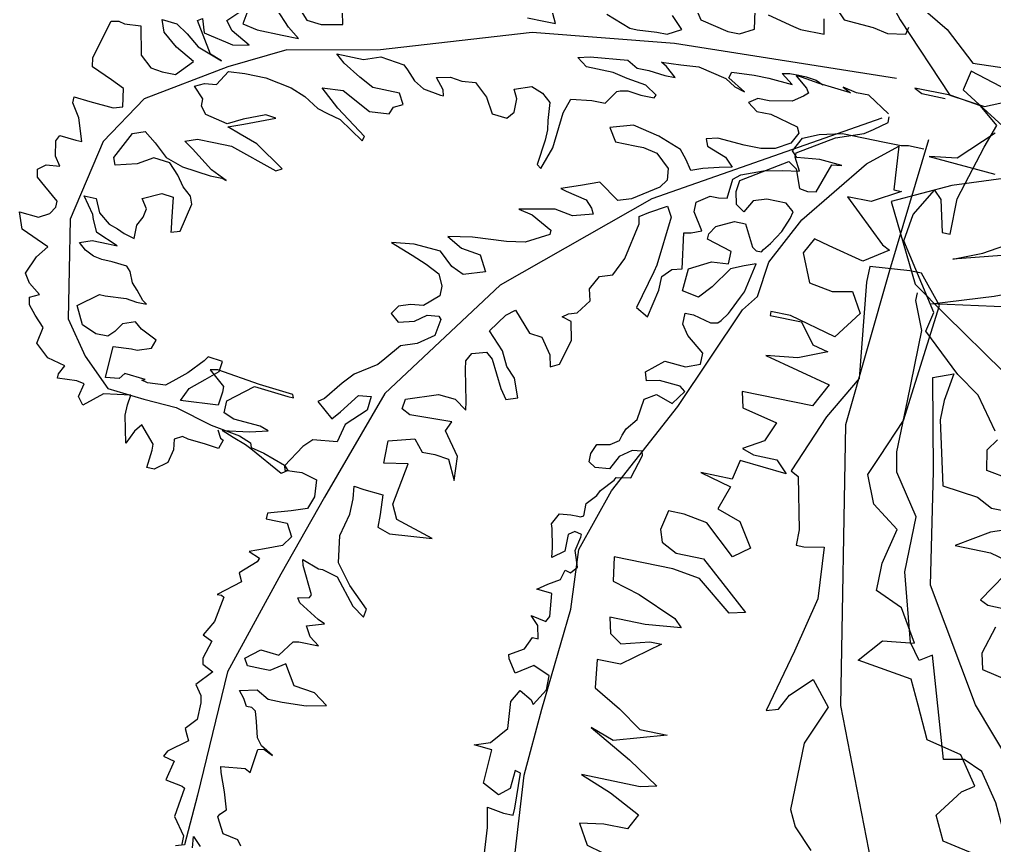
# Model space of a CAD drawing. Header units: millimetres. Extents: x -2729 to 15248, y -12439 to 5292.
# Drawn here: x 6678.8 to 6754, y -9049.9 to -8986.1 of the extents above; entities that cross this region are included whole.
import ezdxf

# ---------------------------------------------------------------- set-up
doc = ezdxf.new("R2010")
doc.units = ezdxf.units.MM
doc.layers.add('ARBOLES', color=118, linetype='Continuous')

# ---------------------------------------------------------------- blocks, each defined once
blk = doc.blocks.new('drudtu')
at = {"layer": 'ARBOLES', "color": 85}
for points in [[(-14.5807, 0.7522), (-14.5887, 0.7474), (-14.5903, 0.7442), (-14.5999, 0.7474), (-14.5983, 0.7617), (-14.5967, 0.7809), (-14.5951, 0.7873), (-14.5999, 0.7953), (-14.6111, 0.7937), (-14.6255, 0.7969), (-14.6351, 0.8096), (-14.6351, 0.8176), (-14.6159, 0.816), (-14.6095, 0.816), (-14.5919, 0.832), (-14.5999, 0.8384), (-14.6143, 0.8448), (-14.5855, 0.8512), (-14.5743, 0.8512), (-14.5632, 0.8496), (-14.568, 0.8783), (-14.5839, 0.8975), (-14.5759, 0.9039), (-14.5616, 0.9007), (-14.56, 0.9087), (-14.5616, 0.9294), (-14.5568, 0.9294), (-14.5472, 0.9246), (-14.5424, 0.9438), (-14.5296, 0.9582), (-14.512, 0.955), (-14.5008, 0.9661), (-14.4912, 0.9741), (-14.4833, 0.9757), (-14.4785, 0.9661), (-14.4689, 0.9789), (-14.4593, 0.9853), (-14.4401, 0.9773), (-14.4273, 0.9677), (-14.4145, 0.9981), (-14.397, 1.0045), (-14.3986, 0.9837), (-14.3922, 0.9725), (-14.3842, 0.9677), (-14.3778, 0.9677), (-14.365, 0.9837), (-14.357, 0.9933), (-14.349, 0.9949), (-14.3426, 0.9869), (-14.341, 0.9725), (-14.3314, 0.9789), (-14.3155, 0.9821), (-14.3091, 0.9789), (-14.3107, 0.9614), (-14.3107, 0.955), (-14.2867, 0.963), (-14.2723, 0.9725), (-14.2659, 0.9725), (-14.2675, 0.955), (-14.2691, 0.9294), (-14.2659, 0.9198), (-14.2467, 0.923), (-14.2404, 0.9374), (-14.2308, 0.9598), (-14.2212, 0.9614), (-14.1796, 0.9502), (-14.178, 0.9422), (-14.1796, 0.9358), (-14.178, 0.9182), (-14.2084, 0.9118), (-14.2196, 0.8991), (-14.2212, 0.8863), (-14.2212, 0.8719), (-14.2036, 0.856), (-14.1924, 0.8767), (-14.1796, 0.8927), (-14.1668, 0.8975), (-14.1684, 0.8815), (-14.1764, 0.8687), (-14.1876, 0.8544), (-14.1972, 0.8272), (-14.1924, 0.84), (-14.1605, 0.8607), (-14.1573, 0.856), (-14.1716, 0.8512), (-14.1732, 0.8432), (-14.1764, 0.8272), (-14.178, 0.8192), (-14.1748, 0.8017), (-14.1637, 0.8224), (-14.1541, 0.8304), (-14.1333, 0.8096), (-14.1541, 0.8128), (-14.1573, 0.7969), (-14.1573, 0.7697), (-14.1573, 0.7522), (-14.1477, 0.7649), (-14.1317, 0.7809)], [(-14.1253, 0.7585), (-14.1365, 0.7474), (-14.1381, 0.7314), (-14.1333, 0.709), (-14.1205, 0.7122)], [(-14.0869, 0.519), (-14.0869, 0.5014), (-14.0869, 0.4887), (-14.071, 0.4966)], [(-14.0662, 0.4375), (-14.0758, 0.4104), (-14.0758, 0.4024), (-14.0742, 0.3817), (-14.0742, 0.3705), (-14.0662, 0.3561), (-14.0534, 0.3689)], [(-14.0454, 0.3433), (-14.0518, 0.3385), (-14.0582, 0.3082), (-14.0582, 0.2954), (-14.0502, 0.281), (-14.0214, 0.2858)], [(-14.0326, 0.2699), (-14.039, 0.2411), (-14.0406, 0.2331), (-14.0406, 0.2076), (-14.0246, 0.2108)], [(-14.0102, 0.2012), (-14.0214, 0.19), (-14.023, 0.1581), (-14.0262, 0.1421), (-14.023, 0.1229), (-14.015, 0.1213)], [(-14.071, 0.1229), (-14.0822, 0.3609), (-14.1013, 0.511), (-14.1525, 0.6675), (-14.1716, 0.7617), (-14.202, 0.8192), (-14.2531, 0.8991), (-14.3059, 0.9326), (-14.3938, 0.9502), (-14.4465, 0.9406), (-14.4976, 0.931), (-14.5328, 0.9055), (-14.5616, 0.8751), (-14.5648, 0.8352), (-14.5664, 0.8001), (-14.5775, 0.7601), (-14.5823, 0.7282), (-14.5871, 0.7154), (-14.5919, 0.7138), (-14.5951, 0.6995), (-14.6031, 0.6755), (-14.6079, 0.6707), (-14.6127, 0.6771), (-14.5935, 0.7138), (-14.5903, 0.7202), (-14.5855, 0.7346), (-14.5807, 0.7474), (-14.5759, 0.7186), (-14.5711, 0.6995), (-14.568, 0.709), (-14.5664, 0.7378), (-14.5616, 0.749), (-14.5488, 0.749), (-14.528, 0.7234), (-14.5312, 0.6867), (-14.5312, 0.6803), (-14.528, 0.6819), (-14.5248, 0.7186), (-14.5184, 0.7649), (-14.52, 0.7729), (-14.5344, 0.7553), (-14.5408, 0.7553), (-14.5552, 0.7569), (-14.5584, 0.7969), (-14.544, 0.7905), (-14.5312, 0.7761), (-14.52, 0.7633), (-14.5088, 0.7617), (-14.5072, 0.7777), (-14.512, 0.7809), (-14.528, 0.7953), (-14.5376, 0.8064), (-14.5456, 0.816), (-14.5472, 0.8352), (-14.5456, 0.8416), (-14.544, 0.8384), (-14.5424, 0.8607), (-14.5488, 0.8655), (-14.5504, 0.8799), (-14.5168, 0.8783), (-14.5152, 0.8591), (-14.5152, 0.8528), (-14.5104, 0.8384), (-14.5056, 0.8368), (-14.5008, 0.8352), (-14.4928, 0.8528), (-14.4865, 0.8607), (-14.4912, 0.8735), (-14.5008, 0.8799), (-14.5072, 0.8863), (-14.5072, 0.8991), (-14.5008, 0.915), (-14.4817, 0.9246), (-14.4657, 0.9039), (-14.4657, 0.8975), (-14.4641, 0.8751), (-14.4657, 0.8639), (-14.4657, 0.8528), (-14.4625, 0.8576), (-14.4529, 0.8655), (-14.4465, 0.8719), (-14.4353, 0.8767), (-14.4305, 0.8815), (-14.4289, 0.8975), (-14.4289, 0.9087), (-14.4273, 0.9182), (-14.4225, 0.9278), (-14.4161, 0.9358), (-14.4113, 0.923), (-14.4113, 0.9055), (-14.4113, 0.8959), (-14.4018, 0.9198), (-14.389, 0.9262), (-14.3842, 0.9278), (-14.3666, 0.9406), (-14.3666, 0.9278), (-14.381, 0.9214), (-14.3906, 0.9087), (-14.3938, 0.8991), (-14.397, 0.8911), (-14.4002, 0.8799), (-14.3858, 0.8799), (-14.3762, 0.8751), (-14.3666, 0.8735), (-14.357, 0.8799), (-14.3474, 0.8607), (-14.349, 0.848), (-14.3746, 0.8448), (-14.3826, 0.8432), (-14.3858, 0.8432), (-14.3826, 0.8336), (-14.3522, 0.8272), (-14.3442, 0.8304), (-14.3362, 0.84), (-14.3251, 0.848), (-14.3139, 0.8591), (-14.3123, 0.8767), (-14.3219, 0.8927), (-14.3282, 0.915), (-14.3203, 0.9182), (-14.2915, 0.9039), (-14.2867, 0.8911), (-14.2963, 0.8783), (-14.3091, 0.8639), (-14.3155, 0.8448), (-14.3187, 0.8144), (-14.3187, 0.8017), (-14.3203, 0.7969), (-14.3123, 0.8144), (-14.2947, 0.8384), (-14.2883, 0.848), (-14.2835, 0.8352), (-14.2835, 0.8176), (-14.2835, 0.7985), (-14.2995, 0.7474), (-14.2963, 0.741), (-14.2755, 0.7729), (-14.2691, 0.7921), (-14.2643, 0.8064), (-14.2579, 0.7905), (-14.2451, 0.7585), (-14.2436, 0.7697), (-14.2531, 0.7921), (-14.2611, 0.808), (-14.2563, 0.832), (-14.2483, 0.8384), (-14.2404, 0.8384), (-14.2292, 0.8496), (-14.2244, 0.84), (-14.2228, 0.8272), (-14.2068, 0.8176), (-14.2052, 0.8001), (-14.2052, 0.7777), (-14.21, 0.749), (-14.2164, 0.733), (-14.226, 0.717), (-14.2292, 0.7058), (-14.2324, 0.6915), (-14.2499, 0.6643), (-14.2451, 0.6627), (-14.2212, 0.6963), (-14.2036, 0.717), (-14.202, 0.6947), (-14.218, 0.6627), (-14.2164, 0.642), (-14.2084, 0.6388), (-14.2036, 0.6292), (-14.1924, 0.6356), (-14.1924, 0.6643), (-14.1844, 0.6803), (-14.1732, 0.6995), (-14.1652, 0.709), (-14.1652, 0.6803), (-14.1589, 0.6627), (-14.1621, 0.6372), (-14.1668, 0.6324), (-14.1764, 0.6228), (-14.1828, 0.6116), (-14.186, 0.5925), (-14.186, 0.5893), (-14.1796, 0.5909), (-14.1684, 0.6004), (-14.1652, 0.5861), (-14.1668, 0.5733), (-14.1652, 0.5589), (-14.178, 0.5445), (-14.194, 0.535), (-14.1956, 0.519), (-14.1876, 0.5126), (-14.1732, 0.5126), (-14.1637, 0.5174), (-14.1573, 0.4998), (-14.1621, 0.4871), (-14.17, 0.4775), (-14.1892, 0.4759), (-14.1988, 0.4743), (-14.21, 0.4743), (-14.2372, 0.4775), (-14.2404, 0.4727), (-14.2164, 0.4647), (-14.178, 0.4615), (-14.1621, 0.4567), (-14.1589, 0.4344), (-14.1589, 0.42), (-14.1445, 0.4104), (-14.1429, 0.4072), (-14.1413, 0.3992), (-14.1429, 0.3848), (-14.1429, 0.3705), (-14.1397, 0.3689), (-14.1317, 0.3817), (-14.1285, 0.4024), (-14.1253, 0.4184), (-14.1253, 0.4471), (-14.1173, 0.4583), (-14.1141, 0.4455), (-14.1093, 0.4056), (-14.1157, 0.3944), (-14.1157, 0.3817), (-14.1173, 0.3641), (-14.1173, 0.3529), (-14.1077, 0.3641), (-14.1045, 0.3705), (-14.1029, 0.3497), (-14.1013, 0.3306), (-14.1077, 0.3002), (-14.1141, 0.289), (-14.1173, 0.2779), (-14.1061, 0.297), (-14.0997, 0.2954), (-14.0981, 0.2715), (-14.0981, 0.2555), (-14.0997, 0.2299), (-14.0901, 0.2427), (-14.0885, 0.2347), (-14.0885, 0.2252), (-14.0885, 0.2172), (-14.0901, 0.206), (-14.0933, 0.198)]]:
    blk.add_lwpolyline(points, dxfattribs=at)
at = {"layer": 'ARBOLES', "color": 126}
for points in [[(-14.1094, 0.1239), (-14.0943, 0.148), (-14.0943, 0.1615), (-14.0913, 0.1766), (-14.0958, 0.1675), (-14.0928, 0.2022), (-14.0898, 0.2218), (-14.0898, 0.2278), (-14.1003, 0.2142), (-14.1049, 0.2112), (-14.1094, 0.2158), (-14.1169, 0.2263), (-14.1214, 0.2504), (-14.1214, 0.2625), (-14.1275, 0.2715), (-14.135, 0.261), (-14.135, 0.2459), (-14.1426, 0.2158), (-14.1486, 0.2127), (-14.1606, 0.2188), (-14.1697, 0.2338), (-14.1727, 0.2489), (-14.1727, 0.267), (-14.1712, 0.2956), (-14.1742, 0.3077), (-14.1817, 0.3046), (-14.1893, 0.2835), (-14.1983, 0.2745), (-14.2013, 0.2881), (-14.2059, 0.3046), (-14.2104, 0.3167), (-14.1998, 0.3242), (-14.1908, 0.3318), (-14.1817, 0.3574), (-14.1757, 0.386), (-14.1833, 0.4101), (-14.1968, 0.4011), (-14.1968, 0.38), (-14.1968, 0.3709), (-14.1998, 0.3559), (-14.2134, 0.3408), (-14.2255, 0.3393), (-14.2345, 0.3453), (-14.2526, 0.3724), (-14.2571, 0.386), (-14.2421, 0.4086), (-14.2496, 0.4282), (-14.2571, 0.4478), (-14.2586, 0.4417), (-14.2632, 0.4191), (-14.2707, 0.4116), (-14.2767, 0.4086), (-14.2828, 0.4297), (-14.2797, 0.4493), (-14.2873, 0.4869), (-14.2903, 0.4719), (-14.3024, 0.4493), (-14.3069, 0.4493), (-14.3204, 0.4734), (-14.3235, 0.493), (-14.3265, 0.5291), (-14.331, 0.5547), (-14.34, 0.5382), (-14.3431, 0.5171), (-14.3596, 0.508), (-14.3672, 0.5306), (-14.3611, 0.5442), (-14.3476, 0.5593), (-14.3461, 0.5879), (-14.3491, 0.612), (-14.3581, 0.5879), (-14.3642, 0.5713), (-14.3717, 0.5562), (-14.3838, 0.5502), (-14.3943, 0.5502), (-14.4079, 0.5653), (-14.4094, 0.5788), (-14.4139, 0.5909), (-14.423, 0.5969), (-14.4305, 0.5879), (-14.426, 0.5713), (-14.4169, 0.5593), (-14.4154, 0.5472), (-14.4184, 0.5442), (-14.4365, 0.5472), (-14.4486, 0.5638), (-14.4546, 0.5803), (-14.4712, 0.5939), (-14.4787, 0.5999), (-14.4938, 0.6225), (-14.5059, 0.6331), (-14.5255, 0.6481), (-14.53, 0.6542), (-14.5451, 0.6361), (-14.536, 0.6286), (-14.5149, 0.6135), (-14.5134, 0.5999), (-14.5285, 0.6014), (-14.5481, 0.621), (-14.5677, 0.6255), (-14.5707, 0.6512), (-14.5797, 0.6602), (-14.6039, 0.6753), (-14.6084, 0.6738), (-14.6069, 0.6557), (-14.6114, 0.6391), (-14.6295, 0.6376), (-14.6431, 0.6421), (-14.6491, 0.6587), (-14.6566, 0.6828), (-14.6627, 0.6828), (-14.6627, 0.6602), (-14.6762, 0.6527), (-14.6868, 0.6602), (-14.6943, 0.6783), (-14.7004, 0.6933), (-14.7049, 0.6813), (-14.7094, 0.6828), (-14.7245, 0.6994), (-14.7335, 0.6948), (-14.7516, 0.7174), (-14.7516, 0.7129), (-14.7531, 0.7099), (-14.7803, 0.7144), (-14.7968, 0.7235), (-14.8014, 0.7129), (-14.821, 0.7189), (-14.827, 0.7174), (-14.833, 0.7054), (-14.8496, 0.7205), (-14.8602, 0.7129), (-14.8677, 0.7114), (-14.8858, 0.7114), (-14.8978, 0.722), (-14.9039, 0.7189), (-14.9099, 0.7159), (-14.925, 0.7355), (-14.931, 0.7385), (-14.934, 0.7265), (-14.9551, 0.731), (-14.9581, 0.7129), (-14.9597, 0.7099), (-14.9913, 0.7144), (-15.0094, 0.7009), (-15.0184, 0.7009)], [(-14.1154, 0.1299), (-14.2481, 0.3513), (-14.3702, 0.49), (-14.5074, 0.5864), (-14.628, 0.627), (-14.7169, 0.6557), (-14.83, 0.6903), (-14.9642, 0.6948), (-15.0184, 0.6979), (-15.0215, 0.7069)], [(-15.02, 0.6888), (-15.0079, 0.6903), (-15.0169, 0.6813)], [(-15.0079, 0.6391), (-15.0019, 0.6436), (-14.9988, 0.6602), (-14.9823, 0.6692), (-14.9793, 0.6677), (-14.9732, 0.6617), (-14.9551, 0.6677), (-14.9355, 0.6753), (-14.9295, 0.6768), (-14.9265, 0.6512), (-14.9295, 0.6451), (-14.9039, 0.6421), (-14.9024, 0.6361), (-14.9069, 0.6255), (-14.8993, 0.6391), (-14.8918, 0.6451), (-14.8752, 0.6496), (-14.8647, 0.6527), (-14.8617, 0.6572), (-14.8617, 0.6632), (-14.8541, 0.6677), (-14.8466, 0.6738), (-14.8421, 0.6557), (-14.8496, 0.6421), (-14.8496, 0.627), (-14.8481, 0.6014), (-14.8436, 0.5803), (-14.833, 0.5954), (-14.83, 0.618), (-14.821, 0.624), (-14.8089, 0.6316), (-14.8194, 0.6466), (-14.8194, 0.6557), (-14.8194, 0.6707), (-14.8119, 0.6753), (-14.7999, 0.6602), (-14.8014, 0.6406), (-14.7848, 0.6286), (-14.7833, 0.6225), (-14.7833, 0.6014), (-14.7757, 0.612), (-14.7652, 0.618), (-14.7591, 0.5999), (-14.7561, 0.6075), (-14.7426, 0.6301), (-14.738, 0.6331), (-14.735, 0.621), (-14.732, 0.6195), (-14.7034, 0.6346), (-14.6973, 0.6361), (-14.7034, 0.618), (-14.7034, 0.6135), (-14.7079, 0.5969), (-14.735, 0.5743), (-14.7441, 0.5608), (-14.735, 0.5593), (-14.7139, 0.5819), (-14.6928, 0.5984), (-14.6642, 0.6029), (-14.64, 0.5969), (-14.6235, 0.5969), (-14.6099, 0.5984), (-14.6114, 0.5879), (-14.6129, 0.5668), (-14.634, 0.5653), (-14.6476, 0.5653), (-14.6521, 0.5517), (-14.6476, 0.5065), (-14.6355, 0.5472), (-14.6204, 0.5547), (-14.5752, 0.5472), (-14.5797, 0.5728), (-14.5722, 0.5728), (-14.5556, 0.5728), (-14.5481, 0.5457), (-14.5601, 0.5351), (-14.5601, 0.5216), (-14.5617, 0.5065), (-14.5828, 0.496), (-14.5571, 0.4975), (-14.533, 0.5156), (-14.5225, 0.511), (-14.524, 0.5562), (-14.5194, 0.5653), (-14.5089, 0.5638), (-14.4968, 0.5306), (-14.4983, 0.5125), (-14.5074, 0.499), (-14.4983, 0.5005), (-14.4652, 0.508), (-14.4561, 0.5095), (-14.4471, 0.505), (-14.4426, 0.49), (-14.4486, 0.4824), (-14.4772, 0.4674), (-14.4878, 0.4598), (-14.4833, 0.4478), (-14.4637, 0.4553), (-14.4531, 0.4658), (-14.438, 0.4734), (-14.4199, 0.4915), (-14.4003, 0.4779), (-14.3928, 0.4689), (-14.4139, 0.4493), (-14.4154, 0.4357), (-14.432, 0.4237), (-14.4441, 0.4206), (-14.4395, 0.4116), (-14.4124, 0.4041), (-14.3928, 0.4086), (-14.3898, 0.4191), (-14.3853, 0.4131), (-14.3823, 0.4041), (-14.3672, 0.3935), (-14.3551, 0.3965), (-14.34, 0.389), (-14.3355, 0.3755), (-14.3159, 0.3664), (-14.2767, 0.3589), (-14.2692, 0.3604), (-14.2632, 0.3513), (-14.2526, 0.3333), (-14.2632, 0.3272), (-14.3159, 0.3318), (-14.3235, 0.3333), (-14.3642, 0.3438), (-14.3717, 0.3303), (-14.3415, 0.3242), (-14.3265, 0.3242), (-14.3174, 0.3152), (-14.3144, 0.3046), (-14.2767, 0.3107), (-14.2752, 0.3031), (-14.2707, 0.2926), (-14.2526, 0.3046), (-14.2421, 0.3046), (-14.233, 0.2911), (-14.233, 0.282), (-14.2315, 0.273), (-14.2104, 0.2715), (-14.2044, 0.264), (-14.1953, 0.2414), (-14.1908, 0.2218), (-14.1878, 0.2037), (-14.1742, 0.2112), (-14.1697, 0.2112), (-14.1456, 0.1736), (-14.135, 0.1449), (-14.129, 0.1359), (-14.1184, 0.1223), (-14.1124, 0.1223)]]:
    blk.add_lwpolyline(points, dxfattribs=at)
at = {"layer": 'ARBOLES', "color": 92}
for points in [[(-14.9869, 0.3826), (-14.9356, 0.3871), (-14.9145, 0.3916), (-14.9175, 0.3736), (-14.9175, 0.363), (-14.91, 0.363), (-14.8723, 0.3645), (-14.8708, 0.3706), (-14.8904, 0.3721), (-14.8994, 0.3826), (-14.8904, 0.4007), (-14.8542, 0.3992), (-14.8527, 0.4188), (-14.8467, 0.4022), (-14.8286, 0.3871), (-14.7999, 0.3901), (-14.7864, 0.3826), (-14.7939, 0.369), (-14.7984, 0.366), (-14.7803, 0.3555), (-14.7653, 0.3555), (-14.7577, 0.3736), (-14.7698, 0.3916), (-14.7562, 0.4007), (-14.7517, 0.4022), (-14.7426, 0.3871), (-14.7291, 0.3811), (-14.7291, 0.3751), (-14.7155, 0.3781), (-14.7065, 0.3871), (-14.7095, 0.3706), (-14.7034, 0.3675), (-14.6793, 0.3706), (-14.6778, 0.3871), (-14.6703, 0.3766), (-14.6627, 0.3645), (-14.6522, 0.3615), (-14.6537, 0.3555), (-14.6462, 0.3495), (-14.6296, 0.3555), (-14.6145, 0.3525), (-14.6115, 0.3525), (-14.61, 0.36), (-14.6145, 0.366), (-14.6326, 0.366), (-14.6416, 0.3781), (-14.6311, 0.3796), (-14.6115, 0.3841), (-14.607, 0.3856), (-14.5949, 0.3796), (-14.5934, 0.3675), (-14.5934, 0.36), (-14.5934, 0.357), (-14.5919, 0.354), (-14.5783, 0.354), (-14.5678, 0.3449), (-14.5617, 0.3419), (-14.5482, 0.3299), (-14.5451, 0.3284), (-14.5421, 0.3133), (-14.5165, 0.3058), (-14.512, 0.3073), (-14.5135, 0.3178), (-14.5225, 0.3299), (-14.5376, 0.3374), (-14.5391, 0.3525), (-14.5346, 0.36), (-14.5255, 0.36), (-14.515, 0.3555), (-14.512, 0.3419), (-14.5059, 0.3329), (-14.4999, 0.3314), (-14.4924, 0.3284), (-14.4803, 0.3193), (-14.4577, 0.3163), (-14.4502, 0.3043), (-14.4562, 0.2862), (-14.4411, 0.2756), (-14.4366, 0.2817), (-14.4351, 0.3043), (-14.4381, 0.3178), (-14.4291, 0.3208), (-14.414, 0.3028), (-14.4155, 0.2802), (-14.4095, 0.2651), (-14.3974, 0.2651), (-14.3823, 0.2847), (-14.3718, 0.2922), (-14.3597, 0.2922), (-14.3597, 0.2832), (-14.3642, 0.2636), (-14.3627, 0.2561), (-14.3597, 0.253), (-14.3507, 0.247), (-14.3477, 0.2455), (-14.3311, 0.238), (-14.325, 0.235), (-14.2934, 0.2289), (-14.2979, 0.241), (-14.3039, 0.2545), (-14.3265, 0.2696), (-14.3401, 0.2817), (-14.3371, 0.2997), (-14.313, 0.2982), (-14.3009, 0.2756), (-14.2994, 0.2576), (-14.2858, 0.2576), (-14.2783, 0.2847), (-14.2723, 0.2847), (-14.2632, 0.2787), (-14.2542, 0.2606), (-14.2542, 0.2485), (-14.2768, 0.2365), (-14.2798, 0.2319), (-14.2798, 0.2259), (-14.2768, 0.2244), (-14.2693, 0.2184), (-14.2542, 0.2094), (-14.2391, 0.2033), (-14.2316, 0.2018), (-14.224, 0.2109), (-14.224, 0.2319), (-14.2286, 0.2455), (-14.2421, 0.253), (-14.2361, 0.2621), (-14.2225, 0.2651), (-14.2105, 0.2636), (-14.1803, 0.2169), (-14.1863, 0.2078), (-14.2059, 0.2003), (-14.2075, 0.1913), (-14.2059, 0.1822), (-14.1743, 0.1717), (-14.1728, 0.1611), (-14.1713, 0.1852), (-14.1743, 0.2094), (-14.1683, 0.2154), (-14.1532, 0.2078), (-14.1456, 0.1913), (-14.1396, 0.1672), (-14.1396, 0.122), (-14.1396, 0.1039), (-14.1381, 0.0964), (-14.1381, 0.0798)], [(-14.9709, 0.3517), (-14.8735, 0.3602), (-14.8014, 0.356), (-14.6913, 0.3475), (-14.6278, 0.3517), (-14.56, 0.3306), (-14.4583, 0.2798), (-14.3439, 0.2332), (-14.327, 0.2205), (-14.2889, 0.2163), (-14.238, 0.1909), (-14.166, 0.1358), (-14.1406, 0.1062), (-14.1872, 0.102), (-14.1872, 0.0935), (-14.2041, 0.1231), (-14.2041, 0.1485), (-14.2465, 0.102), (-14.2507, 0.0935), (-14.2677, 0.1189), (-14.2592, 0.157), (-14.255, 0.1739), (-14.2719, 0.1824), (-14.3016, 0.1697), (-14.3058, 0.1443), (-14.3016, 0.1231), (-14.3227, 0.1104), (-14.3524, 0.1316), (-14.3397, 0.1824), (-14.3397, 0.2036), (-14.3439, 0.2036), (-14.3439, 0.1697), (-14.3651, 0.1528), (-14.3693, 0.1358), (-14.3821, 0.1655), (-14.3863, 0.1993), (-14.4032, 0.1274), (-14.4287, 0.1401), (-14.4287, 0.2163), (-14.4456, 0.212), (-14.4541, 0.1739), (-14.4753, 0.1824), (-14.488, 0.2036), (-14.4922, 0.1909), (-14.4922, 0.1655), (-14.5049, 0.1528), (-14.5007, 0.2036), (-14.5218, 0.2078), (-14.5218, 0.2417), (-14.5303, 0.2078), (-14.5557, 0.2163), (-14.5642, 0.1909), (-14.5896, 0.1739), (-14.6023, 0.1909), (-14.5727, 0.2247), (-14.5684, 0.2501), (-14.5684, 0.2671), (-14.5896, 0.2713), (-14.6023, 0.2671), (-14.6108, 0.2501), (-14.6108, 0.2205), (-14.632, 0.1951), (-14.6574, 0.1655), (-14.6616, 0.1824), (-14.632, 0.2205), (-14.6278, 0.2501), (-14.6278, 0.3136), (-14.6532, 0.3094), (-14.6616, 0.2798), (-14.6786, 0.2374), (-14.6871, 0.229), (-14.6913, 0.2671), (-14.6913, 0.3052), (-14.7082, 0.3009), (-14.7167, 0.2882), (-14.7082, 0.2586), (-14.7082, 0.2459), (-14.7379, 0.284), (-14.7379, 0.3094), (-14.7676, 0.3052), (-14.7845, 0.2755), (-14.8014, 0.2501), (-14.8014, 0.2205), (-14.8184, 0.2755), (-14.8099, 0.3009), (-14.8353, 0.2544), (-14.8565, 0.2205), (-14.8607, 0.2374), (-14.8607, 0.3009), (-14.8735, 0.2671), (-14.8904, 0.2332), (-14.9073, 0.2417), (-14.9073, 0.2671), (-14.9116, 0.2925), (-14.9328, 0.2798), (-14.937, 0.2628)], [(-13.8483, -0.0037), (-13.9881, 0.1191), (-14.0093, 0.081), (-14.0389, 0.0471), (-14.0347, -0.0249)], [(-13.7932, 0.0386), (-13.7424, 0.1021), (-13.7339, 0.1402), (-13.772, 0.1064), (-13.8229, 0.0471), (-13.8229, 0.0937), (-13.861, 0.1529), (-13.8695, 0.0979), (-13.8822, 0.0725), (-13.8991, 0.081), (-13.9457, 0.1233), (-13.9838, 0.1529), (-14.0093, 0.1318), (-14.077, 0.064), (-14.0813, 0.0259), (-14.0643, -0.0122), (-14.0474, 0.0471), (-14.0686, 0.0513), (-14.1067, -0.0122)], [(-14.1067, 0.009), (-14.1406, 0.0429), (-14.1448, 0.0725), (-14.1491, 0.0005)], [(-14.1448, -0.0291), (-14.1702, 0.0429), (-14.1999, 0.1021), (-14.2804, 0.0598), (-14.3058, 0.0217), (-14.3524, -0.0503)], [(-14.2761, -0.0928), (-14.2973, 0.0385), (-14.2761, -0.025), (-14.255, -0.0758)], [(-14.2296, -0.0335), (-14.2465, 0.0258), (-14.2338, -0.0039), (-14.2084, -0.0462)], [(-14.4625, -0.0801), (-14.4583, -0.0547), (-14.4371, -0.0504), (-14.4244, -0.0589)], [(-14.4159, -0.0547), (-14.3821, -0.0293), (-14.3651, -0.0039), (-14.327, 0.0385), (-14.3058, 0.0342), (-14.238, 0.0808), (-14.2084, 0.0766), (-14.1787, 0.0596), (-14.1872, 0.0512), (-14.2211, 0.0427), (-14.2211, 0.0342), (-14.183, 0.0342), (-14.1236, 0.0173), (-14.0982, 0.0088), (-14.0813, 0.03), (-14.077, 0.0639), (-14.077, 0.102), (-14.0813, 0.0935), (-14.0813, 0.0681)], [(-14.8607, -0.2367), (-14.704, -0.0928), (-14.5896, -0.0208), (-14.471, 0.0004), (-14.3736, 0.0215), (-14.3651, 0.0004), (-14.3948, 0.0046), (-14.4159, 0.0046), (-14.4837, -0.0123), (-14.488, -0.0504), (-14.4964, -0.0674), (-14.4964, -0.1266)], [(-14.5091, -0.1055), (-14.5218, -0.0716), (-14.543, -0.0377), (-14.543, -0.0758), (-14.5473, -0.0928)], [(-14.5473, -0.1055), (-14.5939, -0.0758), (-14.5981, -0.0843), (-14.5981, -0.1012)], [(-14.6193, -0.097), (-14.6489, -0.0885), (-14.6659, -0.0928), (-14.6744, -0.1351)], [(-14.8396, -0.1817), (-14.8184, -0.1605), (-14.8353, -0.1605), (-14.8269, -0.1478), (-14.8014, -0.1351), (-14.7718, -0.1139), (-14.7633, -0.0928), (-14.7676, -0.0716), (-14.6616, -0.0377), (-14.6701, -0.025), (-14.6532, -0.0123), (-14.5812, 0.0088), (-14.5218, 0.0088), (-14.4795, 0.0385), (-14.4583, 0.0427), (-14.4032, 0.0427), (-14.327, 0.0427), (-14.2973, 0.0554), (-14.2889, 0.0554)]]:
    blk.add_lwpolyline(points, dxfattribs=at)
at = {"layer": 'ARBOLES', "color": 72}
for points in [[(-14.1279, 0.0766), (-14.2719, 0.0893), (-14.4414, 0.102), (-14.7337, 0.0469), (-14.937, -0.0377)], [(-14.8607, -0.1309), (-14.8523, -0.0885), (-14.8269, -0.0758), (-14.7972, -0.097), (-14.7887, -0.1097), (-14.7591, -0.0885), (-14.7506, -0.0504), (-14.7167, -0.0335), (-14.6913, -0.0208), (-14.6828, 0.0385), (-14.6574, 0.0173), (-14.6532, -0.0166), (-14.6193, 0.0046), (-14.6066, 0.0342), (-14.5981, 0.0342), (-14.5769, 0.0342), (-14.5388, 0.0258), (-14.5176, 0.0554), (-14.488, 0.0681), (-14.4668, 0.0596), (-14.4244, 0.0427), (-14.2973, 0.03), (-14.2677, 0.0554), (-14.2677, 0.0681), (-14.2719, 0.1104), (-14.2889, 0.1104), (-14.3905, 0.0977), (-14.4371, 0.1231), (-14.5007, 0.1485), (-14.5049, 0.1401), (-14.56, 0.1274), (-14.5769, 0.1274), (-14.5769, 0.1189), (-14.5727, 0.0977), (-14.6278, 0.0935), (-14.6871, 0.1062), (-14.7548, 0.1231), (-14.7506, 0.1104), (-14.7337, 0.102), (-14.7125, 0.0808), (-14.7379, 0.0596), (-14.7803, 0.0766), (-14.8523, 0.0766), (-14.8692, 0.0681), (-14.8904, 0.0469)]]:
    blk.add_lwpolyline(points, dxfattribs=at)

msp = doc.modelspace()

# ---------------------------------------------------------------- block references
at = {"xscale": 72.83395656964245, "yscale": 72.83395656964245, "zscale": 72.83395656964245, "rotation": 78.35019957561259}
msp.add_blockref('drudtu', (6962.156, -7988.755), dxfattribs=at)

doc.saveas('drawing.dxf')
